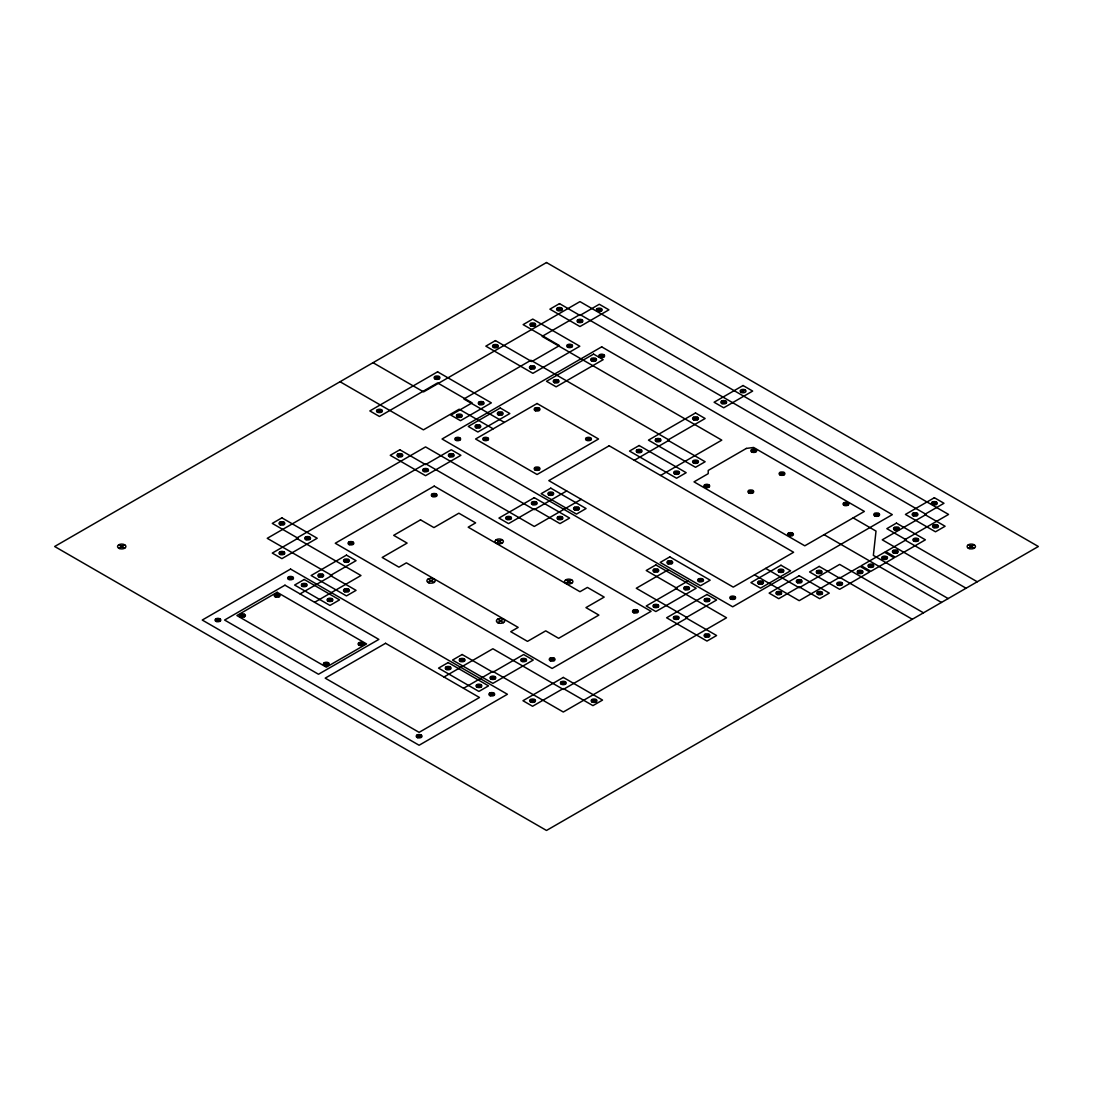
<?xml version="1.0" encoding="UTF-8"?>
<svg xmlns="http://www.w3.org/2000/svg" width="1093" height="1093" viewBox="0 0 1093 1093"><rect width="100%" height="100%" fill="white"/><g stroke="black" fill="none" stroke-linecap="round" stroke-linejoin="round"><path stroke-width="1.5" d="M118.754 548.208L124.684 544.792M377.386 412.129L381.525 409.738M434.959 378.888L439.085 376.498M493.38 347.355L497.52 344.964M530.679 325.81L534.819 323.432M557.43 310.371L561.57 307.98M577.896 322.175L582.023 319.784M597.229 311.013L601.369 308.622M530.269 368.642L534.409 366.264M567.568 347.109L571.707 344.719M457.311 416.966L461.451 414.575M479.103 404.383L483.243 401.992M279.822 524.599L283.961 522.208M397.784 456.491L401.923 454.101M475.81 427.65L479.95 425.259M498.162 414.739L502.302 412.348M554.055 382.468L558.195 380.077M591.504 360.854L595.644 358.463M455.631 440.192L459.77 437.815M599.606 357.069L603.746 354.679M279.822 554.288L283.961 551.897M305.534 539.436L309.674 537.059M423.497 471.343L427.636 468.952M449.209 456.491L453.335 454.101M483.584 440.192L487.71 437.815M534.996 410.503L539.136 408.126M215.827 621.248L219.966 618.857M288.484 579.29L292.623 576.899M348.858 544.437L352.984 542.06M432.159 496.345L436.298 493.954M240.419 616.725L244.559 614.334M275.081 596.723L279.207 594.332M302.187 586.231L306.313 583.84M318.664 576.708L322.804 574.331M344.377 561.87L348.517 559.479M300.056 593.909L331.917 575.519L267.238 538.316L425.56 446.914L534.272 509.68L566.693 490.962M534.996 469.881L539.136 467.503M586.422 440.192L590.562 437.815M314.593 602.298L360.977 575.519L296.422 538.248L425.56 463.692L534.272 526.457L581.216 499.351M327.886 601.068L332.026 598.691M344.377 591.559L348.517 589.168M506.496 519.257L510.636 516.866M532.209 504.419L536.335 502.029M548.7 494.897L552.826 492.506M637.055 452.27L641.195 449.879M656.005 441.326L660.145 438.935M693.454 419.712L697.594 417.321M721.64 403.426L725.779 401.049M740.986 392.264L745.125 389.873M634.323 460.303L669.258 440.137L530.925 360.266L463.856 398.986L504.092 422.226M428.073 582.473L434.003 579.058M496.249 543.112L502.165 539.696M557.922 519.257L562.048 516.866M574.399 509.734L578.539 507.343M324.266 665.131L328.392 662.741M358.914 645.116L363.054 642.739M660.596 475.469L721.79 440.137L542.101 336.384L579.959 314.524L926.208 514.434L882.242 539.819L966.075 588.225M674.504 473.884L678.644 471.493M693.454 462.954L697.594 460.563M751.642 451.942L755.769 449.551M704.684 487.177L708.824 484.8M497.602 622.614L503.531 619.198M565.778 583.252L571.694 579.837M748.732 492.861L752.872 490.47M779.924 474.854L784.05 472.463M446.108 669.326L450.234 666.935M460.071 661.251L464.211 658.874M443.977 677.004L492.888 648.764L563.305 689.423L687.415 617.777L636.276 588.253L668.41 569.699M653.764 571.694L657.904 569.303M667.741 563.633L671.881 561.242M463.541 688.303L492.888 671.362L563.305 712.021L726.544 617.777L675.406 588.253L687.975 580.984M476.849 687.073L480.975 684.683M490.812 678.999L494.951 676.622M521.552 661.251L525.692 658.874M417.034 737.406L421.174 735.029M489.705 695.462L493.831 693.071M550.066 660.609L554.206 658.218M633.366 612.517L637.506 610.126M653.764 607.189L657.904 604.798M684.505 589.441L688.645 587.05M698.482 581.38L702.621 578.989M788.408 535.515L792.548 533.138M843.864 505.185L847.99 502.794M530.501 701.911L534.641 699.534M561.242 684.163L565.382 681.786M674.176 618.966L678.302 616.575M704.917 601.218L709.043 598.827M730.616 598.964L734.756 596.573M874.605 515.841L878.731 513.45M758.46 583.799L762.586 581.408M778.913 571.981L783.053 569.603M776.672 594.319L780.812 591.928M797.139 582.501L801.265 580.11M912.969 515.636L917.095 513.245M932.302 504.46L936.441 502.083M591.982 701.911L596.122 699.534M704.917 636.713L709.043 634.323M817.127 573.156L821.267 570.765M894.375 529.845L898.514 527.454M817.591 594.319L821.731 591.928M933.422 527.441L937.562 525.05M837.58 584.96L841.719 582.583M858.046 573.156L862.172 570.765M868.771 566.953L872.911 564.575M882.529 559.015L886.655 556.638M893.254 552.826L897.394 550.435M913.707 541.008L917.847 538.63M968.316 548.208L974.246 544.792M597.229 308.622L601.369 311.013M932.302 502.083L936.441 504.46M721.64 401.049L725.779 403.426M968.316 544.792L974.246 548.208M557.43 307.98L561.57 310.371M577.896 319.784L582.023 322.175M912.969 513.245L917.095 515.636M933.422 525.05L937.562 527.441M599.606 354.679L603.746 357.069M874.605 513.45L878.731 515.841M894.375 527.454L898.514 529.845M913.707 538.63L917.847 541.008M751.642 449.551L755.769 451.942M843.864 502.794L847.99 505.185M530.679 323.432L534.819 325.81M567.568 344.719L571.707 347.109M591.504 358.463L595.644 360.854M693.454 417.321L697.594 419.712M977.265 581.777L904.594 539.819L948.56 514.434L579.959 301.627L423.606 391.895L373.027 362.685M779.924 472.463L784.05 474.854M853.155 517.891L876.012 531.089L873.362 555.381L948.164 598.568M893.254 550.435L897.394 552.826M882.529 556.638L886.655 559.015M748.732 490.47L752.872 492.861M824.081 534.668L840.572 544.191M840.859 544.355L941.456 602.434M493.38 344.964L497.52 347.355M530.269 366.264L534.409 368.642M554.055 380.077L558.195 382.468M656.005 438.935L660.145 441.326M693.454 460.563L697.594 462.954M868.771 564.575L872.911 566.953M858.046 570.765L862.172 573.156M704.684 484.8L708.824 487.177M788.408 533.138L792.548 535.515M923.489 612.818L839.656 564.412L799.202 587.761L765.66 568.401M637.055 449.879L641.195 452.27M674.504 471.493L678.644 473.884M912.313 619.266L839.656 577.323L799.202 600.672L754.484 574.863M817.127 570.765L821.267 573.156M837.58 582.583L841.719 584.96M534.996 408.126L539.136 410.503M586.422 437.815L590.562 440.192M778.913 569.603L783.053 571.981M797.139 580.11L801.265 582.501M817.591 591.928L821.731 594.319M498.162 412.348L502.302 414.739M434.959 376.498L439.085 378.888M479.103 401.992L483.243 404.383M758.46 581.408L762.586 583.799M776.672 591.928L780.812 594.319M493.189 428.839L459.183 409.206L423.415 429.85L340.019 381.717M457.311 414.575L461.451 416.966M475.81 425.259L479.95 427.65M483.584 437.815L487.71 440.192M534.996 467.503L539.136 469.881M455.631 437.815L459.77 440.192M730.616 596.573L734.756 598.964M548.7 492.506L552.826 494.897M574.399 507.343L578.539 509.734M667.741 561.242L671.881 563.633M698.482 578.989L702.621 581.38M377.386 409.738L381.525 412.129M653.764 569.303L657.904 571.694M684.505 587.05L688.645 589.441M704.917 598.827L709.043 601.218M449.209 454.101L453.335 456.491M532.209 502.029L536.335 504.419M557.922 516.866L562.048 519.257M397.784 454.101L401.923 456.491M423.497 468.952L427.636 471.343M506.496 516.866L510.636 519.257M653.764 604.798L657.904 607.189M674.176 616.575L678.302 618.966M704.917 634.323L709.043 636.713M432.159 493.954L436.298 496.345M633.366 610.126L637.506 612.517M496.249 539.696L502.165 543.112M565.778 579.837L571.694 583.252M428.073 579.058L434.003 582.473M497.602 619.198L503.531 622.614M348.858 542.06L352.984 544.437M550.066 658.218L554.206 660.609M521.552 658.874L525.692 661.251M561.242 681.786L565.382 684.163M591.982 699.534L596.122 701.911M279.822 522.208L283.961 524.599M305.534 537.059L309.674 539.436M344.377 559.479L348.517 561.87M279.822 551.897L283.961 554.288M318.664 574.331L322.804 576.708M344.377 589.168L348.517 591.559M460.071 658.874L464.211 661.251M490.812 676.622L494.951 678.999M530.501 699.534L534.641 701.911M302.187 583.84L306.313 586.231M327.886 598.691L332.026 601.068M446.108 666.935L450.234 669.326M476.849 684.683L480.975 687.073M288.484 576.899L292.623 579.29M489.705 693.071L493.831 695.462M275.081 594.332L279.207 596.723M358.914 642.739L363.054 645.116M240.419 614.334L244.559 616.725M324.266 662.741L328.392 665.131M118.754 544.792L124.684 548.208M215.827 618.857L219.966 621.248M417.034 735.029L421.174 737.406M120.927 546.473L122.512 546.5L120.94 546.432M217.111 620.018L218.682 620.045L217.111 619.991M241.703 615.496L243.274 615.564L241.717 615.441M276.351 595.494L277.936 595.521L276.365 595.453M281.106 523.369L282.677 523.397L281.106 523.369M281.106 553.058L282.677 553.126L281.12 552.99M289.768 578.06L291.353 578.101L289.768 578.033M303.458 585.001L305.043 585.069L303.485 584.905M306.819 538.221L308.39 538.275L306.846 538.125M319.948 575.492L321.533 575.519L319.962 575.451M329.171 599.852L330.755 599.879L329.184 599.811M325.536 663.902L327.121 663.97L325.55 663.834M345.661 560.641L347.232 560.668L345.661 560.613M345.661 590.329L347.232 590.357L345.661 590.329M350.129 543.221L351.714 543.248L350.143 543.18M360.198 643.9L361.769 643.955L360.212 643.832M378.67 410.9L380.241 410.968L378.684 410.831M399.068 455.262L400.639 455.303L399.068 455.234M424.781 470.113L426.352 470.14L424.781 470.072M436.23 377.659L437.815 377.727L436.244 377.591M418.318 736.19L419.903 736.217L418.318 736.19M433.443 495.115L435.014 495.156L433.443 495.088M430.246 580.738L431.831 580.766L430.259 580.697M450.48 455.262L452.065 455.303L450.494 455.234M456.915 438.976L458.486 439.003L456.915 438.935M458.595 415.736L460.167 415.777L458.595 415.709M447.379 668.096L448.963 668.165L447.406 668.028M461.355 660.035L462.94 660.063L461.369 659.994M477.094 426.42L478.666 426.448L477.094 426.393M480.387 403.153L481.972 403.18L480.387 403.153M484.855 438.976L486.44 439.031L484.868 438.908M494.651 346.126L496.236 346.153L494.664 346.085M478.119 685.844L479.704 685.912L478.147 685.776M499.446 413.509L501.031 413.55L499.446 413.509M498.422 541.377L499.993 541.404L498.422 541.377M490.976 694.233L492.56 694.301L490.989 694.164M492.096 677.783L493.681 677.81L492.11 677.742M499.774 620.879L501.359 620.906L499.788 620.838M507.78 518.027L509.352 518.068L507.78 518M531.963 324.594L533.534 324.621L531.963 324.594M531.54 367.426L533.124 367.453L531.553 367.385M536.28 409.288L537.852 409.315L536.28 409.288M522.837 660.035L524.421 660.063L522.85 659.994M533.48 503.19L535.064 503.258L533.507 503.122M536.28 468.665L537.852 468.692L536.28 468.624M531.785 700.695L533.357 700.722L531.785 700.654M558.714 309.141L560.285 309.169L558.714 309.114M555.34 381.238L556.911 381.307L555.353 381.184M549.97 493.667L551.555 493.694L549.97 493.667M568.852 345.88L570.423 345.948L568.866 345.825M559.192 518.027L560.777 518.096L559.206 517.973M551.337 659.38L552.921 659.448L551.364 659.325M579.167 320.946L580.752 320.987L579.181 320.918M567.95 581.517L569.521 581.585L567.964 581.449M562.526 682.947L564.097 683.002L562.54 682.879M575.683 508.505L577.268 508.546L575.683 508.505M587.692 438.976L589.277 439.003L587.706 438.935M592.789 359.624L594.36 359.652L592.789 359.583M598.513 309.784L600.084 309.852L598.527 309.729M600.89 355.853L602.475 355.881L600.89 355.853M593.267 700.695L594.838 700.722L593.267 700.654M638.339 451.04L639.911 451.108L638.353 450.972M634.65 611.288L636.222 611.356L634.664 611.219M657.289 440.096L658.86 440.165L657.303 440.042M655.049 570.464L656.633 570.532L655.062 570.409M655.049 605.959L656.633 606L655.062 605.932M669.025 562.403L670.596 562.43L669.025 562.362M675.788 472.654L677.359 472.695L675.788 472.654M675.447 617.736L677.032 617.777L675.46 617.709M694.738 418.482L696.309 418.551L694.752 418.414M685.789 588.212L687.374 588.28L685.803 588.157M694.738 461.724L696.309 461.752L694.738 461.724M699.766 580.151L701.337 580.178L699.766 580.11M705.969 485.961L707.54 486.016L705.996 485.866M706.187 599.989L707.772 600.03L706.201 599.961M706.187 635.484L707.772 635.525L706.201 635.457M722.924 402.21L724.509 402.238L722.924 402.169M742.256 391.034L743.841 391.075L742.27 391.007M731.9 597.734L733.485 597.803L731.914 597.666M750.017 491.631L751.588 491.672L750.017 491.604M752.913 450.712L754.498 450.753L752.927 450.685M759.731 582.569L761.315 582.596L759.744 582.542M781.194 473.624L782.779 473.665L781.208 473.597M777.956 593.089L779.541 593.116L777.956 593.062M780.197 570.765L781.768 570.819L780.211 570.696M789.692 534.299L791.277 534.327L789.692 534.299M798.409 581.271L799.994 581.312L798.409 581.271M818.411 571.926L819.982 571.994L818.425 571.858M818.876 593.089L820.447 593.116L818.876 593.062M838.864 583.744L840.449 583.799L838.877 583.676M845.135 503.955L846.72 504.023L845.149 503.9M859.317 571.926L860.901 571.994L859.344 571.858M870.055 565.737L871.627 565.764L870.055 565.737M875.876 514.612L877.46 514.68L875.889 514.543M883.8 557.799L885.385 557.826L883.813 557.758M895.659 528.616L897.23 528.657L895.659 528.588M894.539 551.596L896.11 551.637L894.539 551.569M914.24 514.407L915.825 514.434L914.254 514.366M914.991 539.792L916.576 539.819L914.991 539.751M933.586 503.245L935.157 503.272L933.586 503.245M934.693 526.211L936.277 526.252L934.706 526.184M970.488 546.473L972.073 546.5L970.502 546.432M546.5 262.539L54.65 546.5L546.5 830.461L1038.35 546.5L546.5 262.539M437.583 371.825L369.844 410.927L379.449 416.474L437.583 382.919L472.121 402.866L450.876 415.121L460.495 420.682L491.344 402.866L437.583 371.825M495.443 340.606L485.839 346.153L532.892 373.328L579.809 346.235L532.742 319.074L523.137 324.621L559.466 345.593L531.772 361.578L495.443 340.606M559.507 303.622L549.888 309.169L579.959 326.534L608.91 309.825L599.292 304.264L579.959 315.44L559.507 303.622M281.898 517.85L272.28 523.397L297.993 538.248L272.28 553.085L281.898 558.646L317.216 538.248L281.898 517.85M399.847 449.756L390.242 455.303L425.56 475.687L460.891 455.303L451.272 449.756L425.56 464.593L399.847 449.756M601.683 346.85L442.05 439.003L732.693 606.806L892.312 514.639L601.683 346.85M500.239 407.99L468.269 426.448L477.873 432.008L509.844 413.55L500.239 407.99M593.581 354.105L546.514 381.279L556.132 386.826L603.186 359.652L593.581 354.105M537.073 403.508L475.592 439.003L537.073 474.499L598.554 439.003L537.073 403.508M290.56 569.07L202.246 620.045L419.111 745.248L507.412 694.274L290.56 569.07M434.222 486.112L335.264 543.248L552.129 668.451L651.086 611.315L434.222 486.112M284.972 585.192L224.598 620.045L318.5 674.258L378.861 639.405L284.972 585.192M277.144 592.297L236.894 615.537L326.329 667.167L366.565 643.927L277.144 592.297M304.25 579.481L294.632 585.042L329.963 605.426L339.568 599.879L304.25 579.481M346.454 555.121L311.122 575.519L346.454 595.917L356.058 590.357L330.346 575.519L356.058 560.668L346.454 555.121M420.518 519.844L393.685 535.338L407.102 543.084L382.181 557.471L398.945 567.158L406.391 562.854L518.178 627.396L510.732 631.686L527.495 641.372L545.721 630.852L558.646 638.312L598.882 615.086L585.957 607.612L604.183 597.092L587.406 587.419L579.973 591.709L468.187 527.181L475.633 522.878L458.855 513.204L433.935 527.591L420.518 519.844M609.17 445.78L548.809 480.633L733.253 587.119L793.614 552.266L609.17 445.78M534.272 497.67L498.954 518.068L508.559 523.615L534.272 508.764L559.985 523.615L569.603 518.068L534.272 497.67M550.763 488.147L541.144 493.694L576.476 514.093L586.08 508.546L550.763 488.147M639.132 445.52L629.513 451.067L676.581 478.242L686.185 472.695L639.132 445.52M695.517 412.963L648.463 440.137L695.517 467.298L705.135 461.752L667.686 440.137L705.135 418.51L695.517 412.963M743.049 385.528L714.098 402.238L723.716 407.785L752.667 391.075L743.049 385.528M385.569 643.285L325.208 678.138L419.111 732.351L479.472 697.498L385.569 643.285M746.328 448.431L708.209 470.441L708.209 473.665L694.014 481.863L804.79 545.817L864.372 511.415L753.596 447.461L746.328 448.431M448.171 662.577L438.553 668.124L478.912 691.432L488.53 685.871L448.171 662.577M462.148 654.516L452.529 660.063L492.888 683.357L533.234 660.063L523.629 654.516L492.888 672.263L462.148 654.516M655.841 564.944L646.223 570.505L676.963 588.253L646.223 606L655.841 611.547L696.186 588.253L655.841 564.944M669.818 556.884L660.199 562.43L700.558 585.725L710.163 580.178L669.818 556.884M563.305 677.428L522.96 700.722L532.564 706.269L563.305 688.522L592.939 705.627L602.544 700.08L563.305 677.428M706.98 594.483L666.621 617.777L706.98 641.072L716.598 635.525L685.857 617.777L716.598 600.03L706.98 594.483M780.976 565.245L750.905 582.596L760.523 588.157L790.594 570.792L780.976 565.245M799.202 575.765L769.13 593.116L778.749 598.677L799.202 586.859L819.654 598.677L829.273 593.116L799.202 575.765M934.365 497.725L905.414 514.434L935.485 531.799L945.103 526.252L924.651 514.434L943.983 503.272L934.365 497.725M819.203 566.406L809.585 571.953L839.656 589.318L869.727 571.953L860.109 566.406L839.656 578.224L819.203 566.406M896.438 523.11L886.833 528.657L906.165 539.819L885.713 551.637L895.317 557.184L925.388 539.819L896.438 523.11M884.592 552.279L861.229 565.764L870.848 571.311L894.211 557.826L884.592 552.279M568.169 347.383A2.924 1.694 0 0 0 572.554 345.921A2.924 1.694 0 0 0 568.169 344.459A2.924 1.694 0 0 0 568.169 347.383M530.87 368.915A2.924 1.694 0 0 0 535.256 367.453A2.924 1.694 0 0 0 530.87 365.991A2.924 1.694 0 0 0 530.87 368.915M531.28 326.083A2.924 1.694 0 0 0 535.666 324.621A2.924 1.694 0 0 0 531.28 323.159A2.924 1.694 0 0 0 531.28 326.083M493.981 347.615A2.924 1.694 0 0 0 498.367 346.153A2.924 1.694 0 0 0 493.981 344.691A2.924 1.694 0 0 0 493.981 347.615M705.518 636.987A2.924 1.694 0 0 0 709.904 635.525A2.924 1.694 0 0 0 705.518 634.063A2.924 1.694 0 0 0 705.518 636.987M705.518 601.492A2.924 1.694 0 0 0 709.904 600.03A2.924 1.694 0 0 0 705.518 598.568A2.924 1.694 0 0 0 705.518 601.492M674.777 619.239A2.924 1.694 0 0 0 679.163 617.777A2.924 1.694 0 0 0 674.777 616.315A2.924 1.694 0 0 0 674.777 619.239M377.809 412.334A2.924 1.694 0 0 0 382.372 411.05A2.924 1.694 0 0 0 378.178 409.41A2.924 1.694 0 0 0 377.809 412.334M435.56 379.162A2.924 1.694 0 0 0 439.946 377.7A2.924 1.694 0 0 0 435.56 376.224A2.924 1.694 0 0 0 435.56 379.162M558.045 310.631A2.924 1.694 0 0 0 562.43 309.169A2.924 1.694 0 0 0 558.045 307.707A2.924 1.694 0 0 0 558.045 310.631M578.32 322.38A2.924 1.694 0 0 0 582.87 321.11A2.924 1.694 0 0 0 578.675 319.47A2.924 1.694 0 0 0 578.32 322.38M597.83 311.286A2.924 1.694 0 0 0 602.216 309.825A2.924 1.694 0 0 0 597.83 308.363A2.924 1.694 0 0 0 597.83 311.286M280.436 524.872A2.924 1.694 0 0 0 284.822 523.397A2.924 1.694 0 0 0 280.436 521.935A2.924 1.694 0 0 0 280.436 524.872M398.385 456.765A2.924 1.694 0 0 0 402.784 455.303A2.924 1.694 0 0 0 398.385 453.841A2.924 1.694 0 0 0 398.385 456.765M457.912 417.239A2.924 1.694 0 0 0 462.298 415.777A2.924 1.694 0 0 0 457.912 414.302A2.924 1.694 0 0 0 457.912 417.239M479.718 404.642A2.924 1.694 0 0 0 484.103 403.18A2.924 1.694 0 0 0 479.718 401.718A2.924 1.694 0 0 0 479.718 404.642M280.259 554.493A2.924 1.694 0 0 0 284.808 553.208A2.924 1.694 0 0 0 280.614 551.569A2.924 1.694 0 0 0 280.259 554.493M306.136 539.71A2.924 1.694 0 0 0 310.535 538.248A2.924 1.694 0 0 0 306.136 536.786A2.924 1.694 0 0 0 306.136 539.71M456.246 440.465A2.924 1.694 0 0 0 460.631 439.003A2.924 1.694 0 0 0 456.246 437.542A2.924 1.694 0 0 0 456.246 440.465M424.098 471.602A2.924 1.694 0 0 0 428.483 470.14A2.924 1.694 0 0 0 424.098 468.678A2.924 1.694 0 0 0 424.098 471.602M449.81 456.765A2.924 1.694 0 0 0 454.196 455.303A2.924 1.694 0 0 0 449.81 453.841A2.924 1.694 0 0 0 449.81 456.765M484.008 440.397A2.924 1.694 0 0 0 488.557 439.126A2.924 1.694 0 0 0 484.363 437.487A2.924 1.694 0 0 0 484.008 440.397M535.597 410.777A2.924 1.694 0 0 0 539.997 409.315A2.924 1.694 0 0 0 535.597 407.853A2.924 1.694 0 0 0 535.597 410.777M476.411 427.909A2.924 1.694 0 0 0 480.797 426.448A2.924 1.694 0 0 0 476.411 424.986A2.924 1.694 0 0 0 476.411 427.909M498.599 414.944A2.924 1.694 0 0 0 503.149 413.66A2.924 1.694 0 0 0 498.954 412.02A2.924 1.694 0 0 0 498.599 414.944M554.67 382.741A2.924 1.694 0 0 0 559.056 381.279A2.924 1.694 0 0 0 554.67 379.817A2.924 1.694 0 0 0 554.67 382.741M592.119 361.114A2.924 1.694 0 0 0 596.505 359.652A2.924 1.694 0 0 0 592.119 358.19A2.924 1.694 0 0 0 592.119 361.114M600.221 357.343A2.924 1.694 0 0 0 604.607 355.881A2.924 1.694 0 0 0 600.221 354.419A2.924 1.694 0 0 0 600.221 357.343M432.76 496.618A2.924 1.694 0 0 0 437.145 495.156A2.924 1.694 0 0 0 432.76 493.694A2.924 1.694 0 0 0 432.76 496.618M349.282 544.642A2.924 1.694 0 0 0 353.831 543.371A2.924 1.694 0 0 0 349.637 541.732A2.924 1.694 0 0 0 349.282 544.642M289.099 579.563A2.924 1.694 0 0 0 293.484 578.101A2.924 1.694 0 0 0 289.099 576.639A2.924 1.694 0 0 0 289.099 579.563M216.441 621.507A2.924 1.694 0 0 0 220.827 620.045A2.924 1.694 0 0 0 216.441 618.583A2.924 1.694 0 0 0 216.441 621.507M241.034 616.999A2.924 1.694 0 0 0 245.419 615.537A2.924 1.694 0 0 0 241.034 614.075A2.924 1.694 0 0 0 241.034 616.999M275.682 596.983A2.924 1.694 0 0 0 280.068 595.521A2.924 1.694 0 0 0 275.682 594.059A2.924 1.694 0 0 0 275.682 596.983M302.788 586.504A2.924 1.694 0 0 0 307.174 585.042A2.924 1.694 0 0 0 302.788 583.58A2.924 1.694 0 0 0 302.788 586.504M319.279 576.981A2.924 1.694 0 0 0 323.665 575.519A2.924 1.694 0 0 0 319.279 574.057A2.924 1.694 0 0 0 319.279 576.981M344.992 562.13A2.924 1.694 0 0 0 349.377 560.668A2.924 1.694 0 0 0 344.992 559.206A2.924 1.694 0 0 0 344.992 562.13M535.433 470.086A2.924 1.694 0 0 0 539.983 468.815A2.924 1.694 0 0 0 535.789 467.176A2.924 1.694 0 0 0 535.433 470.086M587.023 440.465A2.924 1.694 0 0 0 591.409 439.003A2.924 1.694 0 0 0 587.023 437.542A2.924 1.694 0 0 0 587.023 440.465M328.501 601.341A2.924 1.694 0 0 0 332.887 599.879A2.924 1.694 0 0 0 328.501 598.418A2.924 1.694 0 0 0 328.501 601.341M344.814 591.764A2.924 1.694 0 0 0 349.364 590.48A2.924 1.694 0 0 0 345.169 588.84A2.924 1.694 0 0 0 344.814 591.764M507.097 519.53A2.924 1.694 0 0 0 511.483 518.068A2.924 1.694 0 0 0 507.097 516.606A2.924 1.694 0 0 0 507.097 519.53M532.81 504.679A2.924 1.694 0 0 0 537.196 503.217A2.924 1.694 0 0 0 532.81 501.755A2.924 1.694 0 0 0 532.81 504.679M549.301 495.156A2.924 1.694 0 0 0 553.686 493.694A2.924 1.694 0 0 0 549.301 492.233A2.924 1.694 0 0 0 549.301 495.156M637.67 452.529A2.924 1.694 0 0 0 642.056 451.067A2.924 1.694 0 0 0 637.67 449.606A2.924 1.694 0 0 0 637.67 452.529M656.606 441.599A2.924 1.694 0 0 0 661.005 440.137A2.924 1.694 0 0 0 656.606 438.676A2.924 1.694 0 0 0 656.606 441.599M694.055 419.972A2.924 1.694 0 0 0 698.441 418.51A2.924 1.694 0 0 0 694.055 417.048A2.924 1.694 0 0 0 694.055 419.972M722.077 403.631A2.924 1.694 0 0 0 726.626 402.361A2.924 1.694 0 0 0 722.432 400.721A2.924 1.694 0 0 0 722.077 403.631M741.409 392.469A2.924 1.694 0 0 0 745.972 391.198A2.924 1.694 0 0 0 741.778 389.559A2.924 1.694 0 0 0 741.409 392.469M558.345 519.462A2.924 1.694 0 0 0 562.895 518.178A2.924 1.694 0 0 0 558.701 516.538A2.924 1.694 0 0 0 558.345 519.462M575.014 510.007A2.924 1.694 0 0 0 579.399 508.546A2.924 1.694 0 0 0 575.014 507.084A2.924 1.694 0 0 0 575.014 510.007M674.941 474.089A2.924 1.694 0 0 0 679.491 472.818A2.924 1.694 0 0 0 675.296 471.179A2.924 1.694 0 0 0 674.941 474.089M694.055 463.213A2.924 1.694 0 0 0 698.441 461.752A2.924 1.694 0 0 0 694.055 460.29A2.924 1.694 0 0 0 694.055 463.213M324.867 665.391A2.924 1.694 0 0 0 329.253 663.929A2.924 1.694 0 0 0 324.867 662.467A2.924 1.694 0 0 0 324.867 665.391M359.515 645.389A2.924 1.694 0 0 0 363.901 643.927A2.924 1.694 0 0 0 359.515 642.465A2.924 1.694 0 0 0 359.515 645.389M705.299 487.451A2.924 1.694 0 0 0 709.685 485.989A2.924 1.694 0 0 0 705.299 484.527A2.924 1.694 0 0 0 705.299 487.451M752.244 452.215A2.924 1.694 0 0 0 756.629 450.753A2.924 1.694 0 0 0 752.244 449.291A2.924 1.694 0 0 0 752.244 452.215M446.709 669.585A2.924 1.694 0 0 0 451.095 668.124A2.924 1.694 0 0 0 446.709 666.662A2.924 1.694 0 0 0 446.709 669.585M460.686 661.525A2.924 1.694 0 0 0 465.071 660.063A2.924 1.694 0 0 0 460.686 658.601A2.924 1.694 0 0 0 460.686 661.525M749.333 493.134A2.924 1.694 0 0 0 753.719 491.672A2.924 1.694 0 0 0 749.333 490.211A2.924 1.694 0 0 0 749.333 493.134M780.525 475.127A2.924 1.694 0 0 0 784.911 473.665A2.924 1.694 0 0 0 780.525 472.203A2.924 1.694 0 0 0 780.525 475.127M477.45 687.347A2.924 1.694 0 0 0 481.835 685.871A2.924 1.694 0 0 0 477.45 684.409A2.924 1.694 0 0 0 477.45 687.347M491.426 679.272A2.924 1.694 0 0 0 495.812 677.81A2.924 1.694 0 0 0 491.426 676.348A2.924 1.694 0 0 0 491.426 679.272M522.167 661.525A2.924 1.694 0 0 0 526.553 660.063A2.924 1.694 0 0 0 522.167 658.601A2.924 1.694 0 0 0 522.167 661.525M654.379 571.967A2.924 1.694 0 0 0 658.765 570.505A2.924 1.694 0 0 0 654.379 569.043A2.924 1.694 0 0 0 654.379 571.967M668.356 563.892A2.924 1.694 0 0 0 672.741 562.43A2.924 1.694 0 0 0 668.356 560.969A2.924 1.694 0 0 0 668.356 563.892M633.981 612.777A2.924 1.694 0 0 0 638.367 611.315A2.924 1.694 0 0 0 633.981 609.853A2.924 1.694 0 0 0 633.981 612.777M417.649 737.679A2.924 1.694 0 0 0 422.035 736.217A2.924 1.694 0 0 0 417.649 734.756A2.924 1.694 0 0 0 417.649 737.679M490.306 695.735A2.924 1.694 0 0 0 494.692 694.274A2.924 1.694 0 0 0 490.306 692.812A2.924 1.694 0 0 0 490.306 695.735M550.667 660.882A2.924 1.694 0 0 0 555.053 659.421A2.924 1.694 0 0 0 550.667 657.959A2.924 1.694 0 0 0 550.667 660.882M654.201 607.394A2.924 1.694 0 0 0 658.751 606.123A2.924 1.694 0 0 0 654.557 604.484A2.924 1.694 0 0 0 654.201 607.394M685.12 589.714A2.924 1.694 0 0 0 689.505 588.253A2.924 1.694 0 0 0 685.12 586.791A2.924 1.694 0 0 0 685.12 589.714M699.096 581.64A2.924 1.694 0 0 0 703.482 580.178A2.924 1.694 0 0 0 699.096 578.716A2.924 1.694 0 0 0 699.096 581.64M531.102 702.184A2.924 1.694 0 0 0 535.488 700.722A2.924 1.694 0 0 0 531.102 699.26A2.924 1.694 0 0 0 531.102 702.184M561.665 684.368A2.924 1.694 0 0 0 566.229 683.098A2.924 1.694 0 0 0 562.034 681.458A2.924 1.694 0 0 0 561.665 684.368M788.845 535.72A2.924 1.694 0 0 0 793.395 534.45A2.924 1.694 0 0 0 789.201 532.81A2.924 1.694 0 0 0 788.845 535.72M844.465 505.458A2.924 1.694 0 0 0 848.851 503.996A2.924 1.694 0 0 0 844.465 502.534A2.924 1.694 0 0 0 844.465 505.458M731.231 599.224A2.924 1.694 0 0 0 735.616 597.762A2.924 1.694 0 0 0 731.231 596.3A2.924 1.694 0 0 0 731.231 599.224M758.884 584.004A2.924 1.694 0 0 0 763.447 582.719A2.924 1.694 0 0 0 759.252 581.08A2.924 1.694 0 0 0 758.884 584.004M779.514 572.254A2.924 1.694 0 0 0 783.9 570.792A2.924 1.694 0 0 0 779.514 569.33A2.924 1.694 0 0 0 779.514 572.254M875.028 516.046A2.924 1.694 0 0 0 879.592 514.762A2.924 1.694 0 0 0 875.384 513.123A2.924 1.694 0 0 0 875.028 516.046M592.406 702.116A2.924 1.694 0 0 0 596.969 700.845A2.924 1.694 0 0 0 592.775 699.206A2.924 1.694 0 0 0 592.406 702.116M777.287 594.578A2.924 1.694 0 0 0 781.673 593.116A2.924 1.694 0 0 0 777.287 591.655A2.924 1.694 0 0 0 777.287 594.578M797.74 582.774A2.924 1.694 0 0 0 802.125 581.312A2.924 1.694 0 0 0 797.74 579.85A2.924 1.694 0 0 0 797.74 582.774M817.742 573.429A2.924 1.694 0 0 0 822.127 571.953A2.924 1.694 0 0 0 817.742 570.491A2.924 1.694 0 0 0 817.742 573.429M894.976 530.119A2.924 1.694 0 0 0 899.361 528.657A2.924 1.694 0 0 0 894.976 527.195A2.924 1.694 0 0 0 894.976 530.119M913.57 515.896A2.924 1.694 0 0 0 917.956 514.434A2.924 1.694 0 0 0 913.57 512.972A2.924 1.694 0 0 0 913.57 515.896M932.903 504.734A2.924 1.694 0 0 0 937.288 503.272A2.924 1.694 0 0 0 932.903 501.81A2.924 1.694 0 0 0 932.903 504.734M818.192 594.578A2.924 1.694 0 0 0 822.578 593.116A2.924 1.694 0 0 0 818.192 591.655A2.924 1.694 0 0 0 818.192 594.578M838.194 585.233A2.924 1.694 0 0 0 842.58 583.771A2.924 1.694 0 0 0 838.194 582.309A2.924 1.694 0 0 0 838.194 585.233M858.647 573.429A2.924 1.694 0 0 0 863.033 571.953A2.924 1.694 0 0 0 858.647 570.491A2.924 1.694 0 0 0 858.647 573.429M869.386 567.226A2.924 1.694 0 0 0 873.772 565.764A2.924 1.694 0 0 0 869.386 564.302A2.924 1.694 0 0 0 869.386 567.226M883.13 559.288A2.924 1.694 0 0 0 887.516 557.826A2.924 1.694 0 0 0 883.13 556.364A2.924 1.694 0 0 0 883.13 559.288M893.855 553.099A2.924 1.694 0 0 0 898.241 551.637A2.924 1.694 0 0 0 893.855 550.162A2.924 1.694 0 0 0 893.855 553.099M914.322 541.281A2.924 1.694 0 0 0 918.707 539.819A2.924 1.694 0 0 0 914.322 538.357A2.924 1.694 0 0 0 914.322 541.281M934.023 527.714A2.924 1.694 0 0 0 938.409 526.252A2.924 1.694 0 0 0 934.023 524.79A2.924 1.694 0 0 0 934.023 527.714M969.19 548.59A4.194 2.418 0 0 0 975.475 546.5A4.194 2.418 0 0 0 969.19 544.41A4.194 2.418 0 0 0 969.19 548.59M119.369 548.508A4.194 2.418 0 0 0 125.9 546.678A4.194 2.418 0 0 0 119.888 544.328A4.194 2.418 0 0 0 119.369 548.508M496.864 543.412A4.194 2.418 0 0 0 503.381 541.582A4.194 2.418 0 0 0 497.383 539.232A4.194 2.418 0 0 0 496.864 543.412M428.948 582.856A4.194 2.418 0 0 0 435.233 580.766A4.194 2.418 0 0 0 428.948 578.675A4.194 2.418 0 0 0 428.948 582.856M498.476 622.996A4.194 2.418 0 0 0 504.747 620.906A4.194 2.418 0 0 0 498.476 618.816A4.194 2.418 0 0 0 498.476 622.996M566.639 583.648A4.194 2.418 0 0 0 572.923 581.544A4.194 2.418 0 0 0 566.639 579.454A4.194 2.418 0 0 0 566.639 583.648"/></g></svg>
